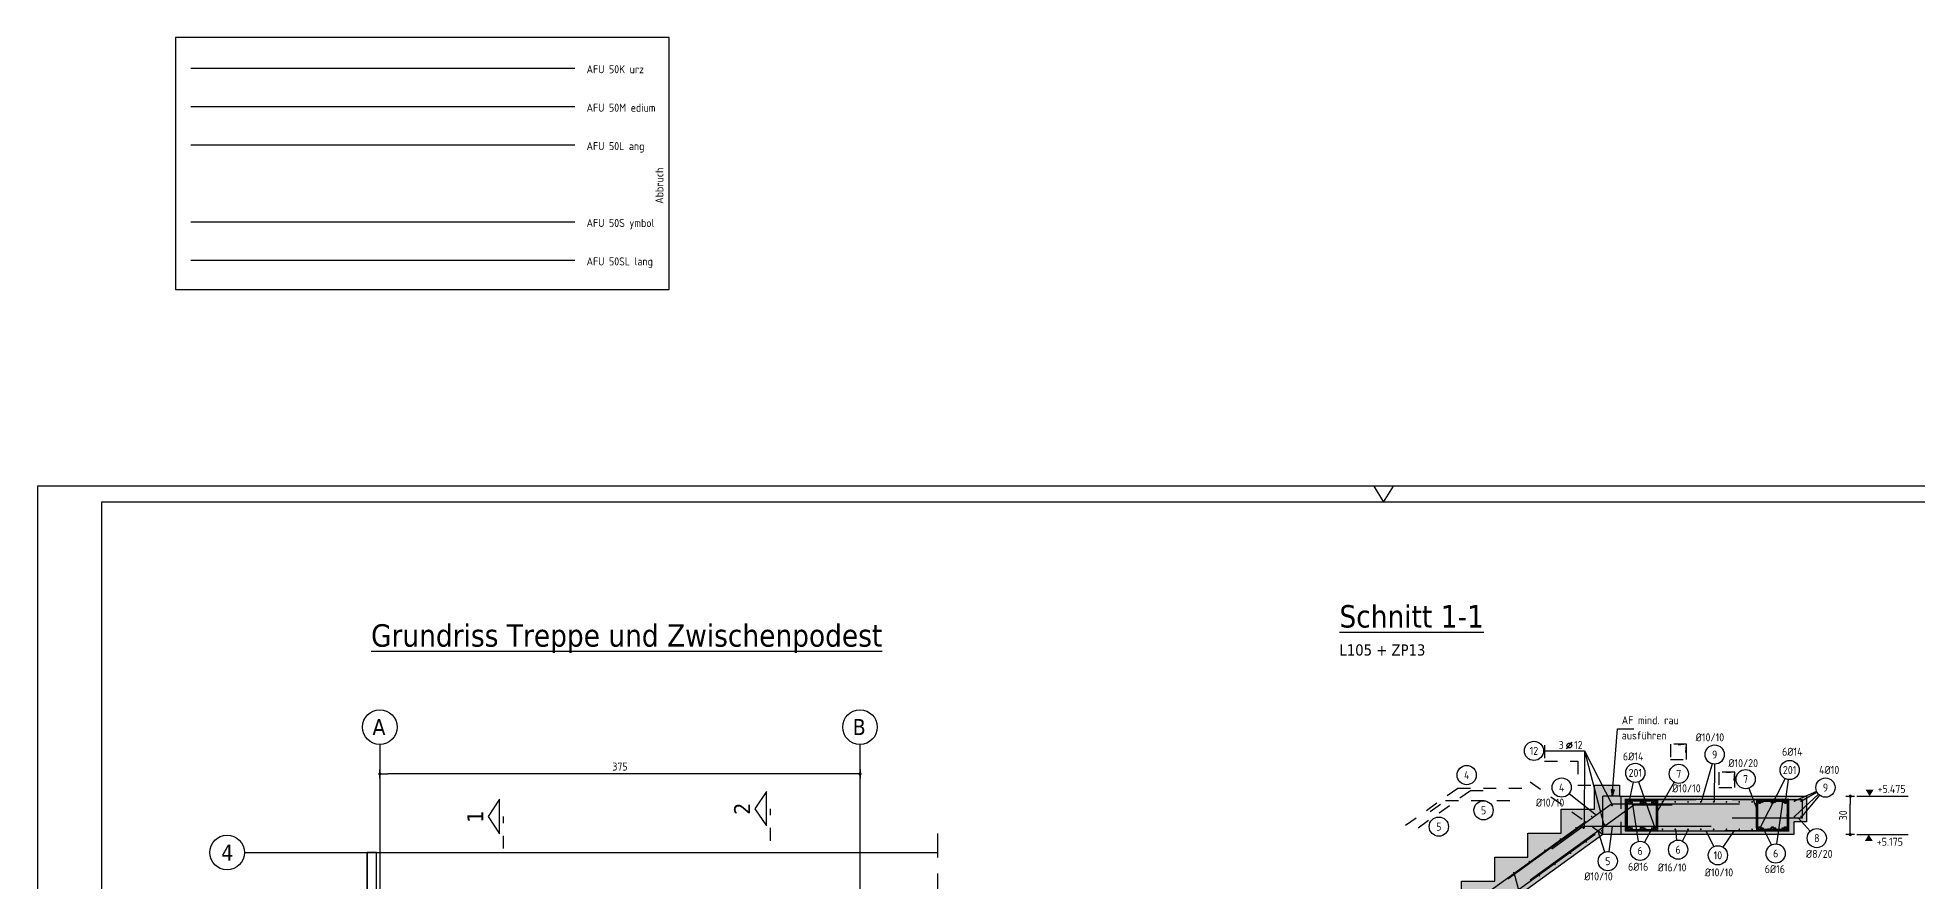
# Model space of a CAD drawing. Extents: x 0 to 29.1, y 0 to 18.4.
# Drawn here: x 0 to 14.68, y 11.77 to 18.35 of the extents above; entities that cross this region are included whole.
import ezdxf
from ezdxf.enums import TextEntityAlignment as Align

# ---------------------------------------------------------------- set-up
doc = ezdxf.new("R2010")
doc.units = 0
doc.header["$LTSCALE"] = 0.25
for name, pattern in [('AUSGEZOGEN', [1000.01, 1000, 0.01]), ('DOT', [0.175, 0.05, -0.125]), ('GESTRICHELTX2', [1.5, 1, -0.5]), ('HIDDEN', [0.375, 0.25, -0.125]), ('HIDDEN2', [0.187, 0.125, -0.062]), ('PUNKT', [0.175, 0.05, -0.125]), ('STRICHPUNKT2', [0.55, 0.25, -0.125, 0.05, -0.125]), ('VERDECKT', [0.375, 0.25, -0.125])]:
    doc.linetypes.add(name, pattern=pattern)
for name, color, linetype in [('ACHSEN', 7, 'Continuous'), ('AFU', 7, 'Continuous'), ('BETON', 7, 'Continuous'), ('DRUEBER', 7, 'Continuous'), ('grau_mittel', 7, 'Continuous'), ('HILFE', 7, 'Continuous'), ('koten', 7, 'Continuous'), ('MASSE', 7, 'Continuous'), ('OBJEKT', 7, 'Continuous'), ('RAHMEN', 7, 'Continuous'), ('RND', 7, 'Continuous'), ('SCHNITTE', 7, 'Continuous'), ('SFP_Achsen', 7, 'Continuous'), ('TEXT', 7, 'Continuous'), ('VERDECKT', 7, 'Continuous')]:
    doc.layers.add(name, color=color, linetype=linetype)
doc.layers.add('NOPLOT', color=7, linetype='Continuous', plot=False)
doc.styles.add('helv', font='tahoma.ttf')
doc.styles.add('txt', font='isocp.shx')
doc.linetypes.add('ABBRUCH', pattern='A,0.15,-0.15,["x",Standard,S=0.07,R=0,X=-0.1,Y=-0.0238],-0.005', length=0.305)
doc.linetypes.add('AFU_50K', pattern='A,0.15,["/",Standard,S=0.2,R=0,X=-0.01,Y=-0.1],0.07,["/",Standard,S=0.2,R=0,X=-0.01,Y=-0.1],0.15', length=0.37)
doc.linetypes.add('AFU_50L', pattern='A,0.75,["/",Standard,S=0.2,R=0,X=-0.01,Y=-0.1],0.07,["/",Standard,S=0.2,R=0,X=-0.01,Y=-0.1],0.75', length=1.57)
doc.linetypes.add('AFU_50M', pattern='A,0.45,["/",Standard,S=0.2,R=0,X=-0.01,Y=-0.1],0.07,["/",Standard,S=0.2,R=0,X=-0.01,Y=-0.1],0.45', length=0.97)
doc.linetypes.add('AFU_50S', pattern='A,0,-0.15,["/",Standard,S=0.2,R=0,X=-0.01,Y=-0.1],0,-0.07,["/",Standard,S=0.2,R=0,X=-0.01,Y=-0.1],-0.15', length=0.37)
doc.linetypes.add('AFU_50SL', pattern='A,0,-0.75,["/",Standard,S=0.2,R=0,X=-0.01,Y=-0.1],0,-0.07,["/",Standard,S=0.2,R=0,X=-0.01,Y=-0.1],-0.75', length=1.57)
doc.dimstyles.new('DOT_I', dxfattribs={"dimscale": 0.25, "dimtxt": 0.25, "dimasz": 0.25, "dimexe": 0.1, "dimexo": 0.3, "dimgap": 0.1, "dimtad": 1, "dimdec": 3, "dimzin": 3, "dimtxsty": 'txt', "dimblk": 'DOT', "dimblk1": 'DOT', "dimblk2": 'DOT', "dimsah": 1, "dimcen": 0.1, "dimse1": 1, "dimse2": 1, "dimazin": 0, "dimtfac": 1, "dimtdec": 4, "dimtix": 1, "dimtmove": 2, "dimatfit": 3, "dimfxl": 0, "dimtvp": 1, "dimtolj": 1, "dimtzin": 0, "dimarcsym": 0})

# ---------------------------------------------------------------- blocks, each defined once
blk = doc.blocks.new('RND_HIN')
at = {"layer": 'RND', "color": 7, "linetype": 'Continuous'}
blk.add_circle((0, 0), 0.3, dxfattribs=at)
at = {"layer": 'RND', "color": 7, "linetype": 'Continuous', "style": 'txt'}
blk.add_attdef('POSI', text='', height=0.25, dxfattribs=at).set_placement((0, 0), align=Align.MIDDLE)
blk = doc.blocks.new('DINA1')
at = {"layer": 'RAHMEN'}
for p, q in [((0, 59.4), (0, 0)), ((84.1, 59.4), (0, 59.4))]:
    blk.add_line(p, q, dxfattribs=at)
at = {"layer": 'RAHMEN', "color": 7, "linetype": 'Continuous'}
for p, q in [((41.74, 59.4), (42.05, 58.9)), ((42.05, 58.9), (42.36, 59.4))]:
    blk.add_line(p, q, dxfattribs=at)
at = {"layer": 'RAHMEN', "color": 5}
for p, q in [((2, 58.9), (2, 0.5)), ((83.6, 58.9), (2, 58.9))]:
    blk.add_line(p, q, dxfattribs=at)
blk = doc.blocks.new('OKRD_O')
at = {"layer": 'koten', "color": 7, "linetype": 'Continuous'}
blk.add_solid([(-0.125, 0.202), (0.125, 0.202), (0, 0)], dxfattribs=at)
at = {"layer": 'koten', "style": 'txt'}
blk.add_attdef('OKRD', (0.25, 0.1), '', height=0.25, dxfattribs=at)
blk = doc.blocks.new('okrd_u')
at = {"layer": 'koten', "color": 7, "linetype": 'Continuous'}
blk.add_solid([(-0.125, -0.202), (0.125, -0.202), (0, 0)], dxfattribs=at)
at = {"layer": 'koten', "style": 'txt'}
blk.add_attdef('OKRD', (0.25, -0.35), '', height=0.25, dxfattribs=at)
blk = doc.blocks.new('DOT')
at = {"layer": 'MASSE', "color": 7, "linetype": 'Continuous'}
for p, q in [((0, 0), (-1, 0)), ((0, 0.54), (0, -0.54))]:
    blk.add_line(p, q, dxfattribs=at)
at = {"layer": 'MASSE', "color": 7, "linetype": 'Continuous', "const_width": 0.2}
blk.add_lwpolyline([(-0.1, 0, 1), (0.1, 0, 1)], format="xyb", close=True, dxfattribs=at)
blk = doc.blocks.new('*D38')
at = {"layer": 'Defpoints', "color": 0, "linetype": 'AUSGEZOGEN', "transparency": 16777216}
for p in [(14.157, 12.431), (14.157, 12.431), (14.157, 12.131)]:
    blk.add_point(p, dxfattribs=at)
at = {"layer": 'MASSE', "color": 0, "linetype": 'AUSGEZOGEN', "lineweight": -2, "transparency": 16777216}
blk.add_line((14.157, 12.194), (14.157, 12.369), dxfattribs=at)
at = {"layer": 'MASSE', "color": 0, "linetype": 'AUSGEZOGEN', "lineweight": -2, "transparency": 16777216, "xscale": 0.0625, "yscale": 0.0625, "zscale": 0.0625}
for p, rotation in [((14.157, 12.431), 90), ((14.157, 12.131), 270)]:
    blk.add_blockref('DOT', p, dxfattribs=dict(at, rotation=rotation))
at = {"layer": 'MASSE', "color": 0, "linetype": 'AUSGEZOGEN', "transparency": 16777216, "insert": (14.101, 12.281), "char_height": 0.0625, "attachment_point": 5, "rotation": 90, "style": 'txt'}
blk.add_mtext('\\A1;30', dxfattribs=at)
blk = doc.blocks.new('RND_LEI')
at = {"layer": 'RND', "color": 7, "linetype": 'Continuous'}
blk.add_line((1.022, 0.066), (1.19, 0.27), dxfattribs=at)
for centre, radius in [((0, 0), 0.3), ((1.106, 0.168), 0.075)]:
    blk.add_circle(centre, radius, dxfattribs=at)
at = {"layer": 'RND', "color": 7, "linetype": 'Continuous', "style": 'txt'}
blk.add_attdef('POSL', text='', height=0.25, dxfattribs=at).set_placement((0, 0), align=Align.MIDDLE)
blk.add_attdef('ANZ', text='', height=0.25, dxfattribs=at).set_placement((0.931, 0.057), align=Align.RIGHT)
for tag, p in [('DUM', (1.253, 0.057)), ('ABSTD', (1.674, 0.057)), ('POSTXT', (0.374, -0.327))]:
    blk.add_attdef(tag, p, '', height=0.25, dxfattribs=at)
blk = doc.blocks.new('*D40')
at = {"layer": 'Defpoints', "color": 0, "linetype": 'AUSGEZOGEN', "transparency": 16777216}
for p in [(2.673, 12.605), (2.673, 12.605), (6.423, 12.605)]:
    blk.add_point(p, dxfattribs=at)
at = {"layer": 'MASSE', "color": 0, "linetype": 'AUSGEZOGEN', "lineweight": -2, "transparency": 16777216}
blk.add_line((6.36, 12.605), (2.735, 12.605), dxfattribs=at)
at = {"layer": 'MASSE', "color": 0, "linetype": 'AUSGEZOGEN', "lineweight": -2, "transparency": 16777216, "xscale": 0.0625, "yscale": 0.0625, "zscale": 0.0625, "rotation": 180}
blk.add_blockref('DOT', (2.673, 12.605), dxfattribs=at)
at = {"layer": 'MASSE', "color": 0, "linetype": 'AUSGEZOGEN', "lineweight": -2, "transparency": 16777216, "xscale": 0.0625, "yscale": 0.0625, "zscale": 0.0625}
blk.add_blockref('DOT', (6.423, 12.605), dxfattribs=at)
at = {"layer": 'MASSE', "color": 0, "linetype": 'AUSGEZOGEN', "transparency": 16777216, "insert": (4.548, 12.662), "char_height": 0.0625, "attachment_point": 5, "style": 'txt'}
blk.add_mtext('\\A1;375', dxfattribs=at)
blk = doc.blocks.new('SCHN-1')
at = {"layer": 'SCHNITTE', "color": 5, "linetype": 'Continuous'}
blk.add_lwpolyline([(0.54, 0.125), (0, 0.485), (-0.54, 0.125)], close=True, dxfattribs=at)
at = {"layer": 'SCHNITTE', "color": 6, "linetype": 'Continuous', "style": 'helv'}
blk.add_attdef('SCHN-1', text='', height=0.5, dxfattribs=at).set_placement((0, 0.635), align=Align.CENTER)
blk = doc.blocks.new('Pfeillinie')
at = {"layer": 'TEXT', "linetype": 'Continuous'}
blk.add_hatch(color=7, dxfattribs=at).paths.add_polyline_path([(0, 0), (-0.8, 0.2), (-0.8, 0), (-0.8, -0.2)])
at = {"layer": 'TEXT', "color": 7, "linetype": 'Continuous'}
for p, q in [((-0.8, 0), (-0.8, 0.2)), ((-0.8, 0.2), (0, 0)), ((-0.8, 0), (-0.8, -0.2)), ((-0.8, -0.2), (0, 0))]:
    blk.add_line(p, q, dxfattribs=at)

msp = doc.modelspace()

# ---------------------------------------------------------------- hatches: boundary and pattern name
at = {"layer": 'grau_mittel'}
h = msp.add_hatch(color=61, dxfattribs=at)
h.paths.add_polyline_path([(13.7146, 12.1311), (13.7146, 12.2311), (13.8146, 12.2311), (13.8146, 12.4311), (12.3646, 12.4311), (12.3646, 12.1311)])
h.paths.add_polyline_path([(12.2246, 12.1311), (12.3646, 12.1311), (12.3646, 12.4311), (12.3546, 12.4311), (12.3546, 12.4311), (12.2246, 12.4311)])
h.paths.add_polyline_path([(11.8996, 12.1411), (11.6396, 12.1411), (11.6396, 11.9536), (11.3796, 11.9536), (11.3796, 11.7661), (11.1196, 11.7661), (11.1196, 11.5786), (10.8596, 11.5786), (10.8596, 11.3911), (10.5996, 11.3911), (10.5996, 11.2036), (10.3396, 11.2036), (10.3396, 11.0161), (10.0796, 11.0161), (10.0796, 10.8286), (9.8196, 10.8286), (9.8196, 10.6411), (9.6896, 10.6411), (9.4946, 10.6411), (9.4946, 10.5561), (9.6248, 10.5561), (9.6248, 10.2561), (12.2246, 12.1311), (12.2246, 12.4311), (12.3546, 12.4311), (12.3546, 12.5161), (12.1596, 12.5161), (12.1596, 12.3286), (11.8996, 12.3286)])

# ---------------------------------------------------------------- linework, layer by layer
at = {"layer": 'ACHSEN', "color": 140, "linetype": 'AUSGEZOGEN'}
for p, q in [((2.6727, 12.8351), (2.6727, 11.196)), ((6.4227, 12.8351), (6.4227, 11.196)), ((1.615, 11.9912), (4.2697, 11.9912))]:
    msp.add_line(p, q, dxfattribs=at)
at = {"layer": 'AFU', "color": 8, "linetype": 'AFU_50K'}
for p, q in [((4.1963, 18.1119), (1.1963, 18.1119)), ((12.2246, 12.1311), (12.2246, 12.4311)), ((12.3546, 12.4311), (12.2246, 12.4311))]:
    msp.add_line(p, q, dxfattribs=at)
at = {"layer": 'AFU', "color": 8, "linetype": 'AFU_50M'}
msp.add_line((4.1963, 17.8119), (1.1963, 17.8119), dxfattribs=at)
at = {"layer": 'AFU', "color": 8, "linetype": 'AFU_50L'}
msp.add_line((4.1963, 17.5119), (1.1963, 17.5119), dxfattribs=at)
at = {"layer": 'AFU', "color": 8, "linetype": 'AFU_50S'}
msp.add_line((4.1963, 16.9119), (1.1963, 16.9119), dxfattribs=at)
at = {"layer": 'AFU', "color": 8, "linetype": 'AFU_50SL'}
msp.add_line((4.1963, 16.6119), (1.1963, 16.6119), dxfattribs=at)
at = {"layer": 'AFU', "color": 8, "linetype": 'ABBRUCH'}
msp.add_lwpolyline([(1.0778, 16.3857), (4.9323, 16.3857), (4.9323, 18.3525), (1.0778, 18.3525)], close=True, dxfattribs=at)
at = {"layer": 'BETON', "color": 6, "linetype": 'AUSGEZOGEN'}
for p, q in [((12.1596, 12.3286), (12.1596, 12.5161)), ((12.1596, 12.5161), (12.3546, 12.5161)), ((12.3546, 12.5161), (12.3546, 12.4311)), ((12.3546, 12.4311), (13.8146, 12.4311)), ((13.8146, 12.4311), (13.8146, 12.2311)), ((11.8996, 12.1411), (11.8996, 12.3286)), ((11.8996, 12.3286), (12.1596, 12.3286)), ((13.8146, 12.2311), (13.7146, 12.2311)), ((13.7146, 12.2311), (13.7146, 12.1311)), ((12.2246, 12.1311), (9.6248, 10.2561)), ((11.6396, 11.9536), (11.6396, 12.1411)), ((11.6396, 12.1411), (11.8996, 12.1411)), ((13.7146, 12.1311), (12.2246, 12.1311)), ((11.3796, 11.7661), (11.3796, 11.9536)), ((11.3796, 11.9536), (11.6396, 11.9536)), ((11.1196, 11.5786), (11.1196, 11.7661)), ((11.1196, 11.7661), (11.3796, 11.7661))]:
    msp.add_line(p, q, dxfattribs=at)
at = {"layer": 'BETON', "color": 6, "linetype": 'AUSGEZOGEN', "lineweight": -2}
for p, q in [((2.5727, 11.9912), (7.0305, 11.9912)), ((2.5727, 5.1457), (2.5727, 11.9912)), ((2.6477, 11.9912), (2.5727, 11.9912)), ((2.5727, 11.9912), (2.5727, 5.1457))]:
    msp.add_line(p, q, dxfattribs=at)
at = {"layer": 'DRUEBER', "color": 102, "linetype": 'PUNKT'}
for p, q in [((11.7696, 12.8285), (11.7696, 12.7036)), ((11.7696, 12.7036), (12.0296, 12.7036)), ((12.0296, 12.7036), (12.0296, 12.5161)), ((12.2246, 12.1311), (11.5944, 12.5856)), ((12.0296, 12.5161), (12.1596, 12.5161))]:
    msp.add_line(p, q, dxfattribs=at)
at = {"layer": 'HILFE', "color": 102, "linetype": 'AUSGEZOGEN'}
for p, q in [((14.2079, 12.4311), (14.6099, 12.4311)), ((14.2079, 12.1311), (14.6099, 12.1311))]:
    msp.add_line(p, q, dxfattribs=at)
at = {"layer": 'HILFE', "color": 102, "linetype": 'GESTRICHELTX2'}
msp.add_line((7.0305, 11.5774), (7.0305, 12.1396), dxfattribs=at)
at = {"layer": 'NOPLOT', "color": 191, "linetype": 'AUSGEZOGEN'}
for p, q in [((12.5296, 12.1741), (12.5681, 12.1741)), ((13.5496, 12.1741), (13.5112, 12.1741))]:
    msp.add_line(p, q, dxfattribs=at)
for points in [[(12.6246, 12.4011), (12.4346, 12.4011, 0.4142136), (12.4046, 12.3711), (12.4046, 12.1911, 0.4142136), (12.4346, 12.1611), (12.6246, 12.1611, 0.4142136), (12.6546, 12.1911), (12.6546, 12.3711, 0.4142136)], [(12.6246, 12.3911), (12.4346, 12.3911, 0.4142136), (12.4146, 12.3711), (12.4146, 12.1911, 0.4142136), (12.4346, 12.1711), (12.6246, 12.1711, 0.4142136), (12.6446, 12.1911), (12.6446, 12.3711, 0.4142136)], [(13.4546, 12.4011), (13.6446, 12.4011, -0.4142136), (13.6746, 12.3711), (13.6746, 12.1911, -0.4142136), (13.6446, 12.1611), (13.4546, 12.1611, -0.4142136), (13.4246, 12.1911), (13.4246, 12.3711, -0.4142136)], [(13.4546, 12.3911), (13.6446, 12.3911, -0.4142136), (13.6646, 12.3711), (13.6646, 12.1911, -0.4142136), (13.6446, 12.1711), (13.4546, 12.1711, -0.4142136), (13.4346, 12.1911), (13.4346, 12.3711, -0.4142136)]]:
    msp.add_lwpolyline(points, format="xyb", close=True, dxfattribs=at)
at = {"layer": 'OBJEKT', "color": 102, "linetype": 'AUSGEZOGEN'}
msp.add_line((2.6477, 5.1457), (2.6477, 11.9912), dxfattribs=at)
at = {"layer": 'RND', "color": 7, "linetype": 'AUSGEZOGEN'}
msp.add_line((11.7612, 12.7845), (12.0812, 12.7845), dxfattribs=at)
at = {"layer": 'RND', "color": 102, "linetype": 'AUSGEZOGEN'}
for p, q in [((12.0812, 12.7845), (12.0774, 12.1822)), ((12.0812, 12.7845), (12.2312, 12.2084)), ((12.0812, 12.7845), (12.2988, 12.3589)), ((13.0773, 12.6834), (12.9931, 12.3858)), ((13.0968, 12.6806), (13.0931, 12.3858)), ((12.4612, 12.5396), (12.4262, 12.3846)), ((12.5028, 12.5421), (12.6306, 12.1827)), ((12.7805, 12.5399), (12.6546, 12.3182)), ((13.3657, 12.4936), (13.4246, 12.3369)), ((13.6487, 12.5682), (13.4523, 12.1863)), ((13.6726, 12.5606), (13.6483, 12.3871)), ((11.9616, 12.4517), (12.1755, 12.2836)), ((12.5038, 12.0781), (12.4563, 12.3841)), ((13.5843, 12.0576), (13.6296, 12.3857)), ((13.894, 12.4677), (13.7203, 12.3919)), ((13.9077, 12.4468), (13.723, 12.2754)), ((13.9151, 12.4398), (13.7746, 12.2688)), ((13.8974, 12.4609), (13.7799, 12.3945)), ((12.2726, 11.9978), (12.2986, 12.1935)), ((13.8445, 12.1587), (13.7509, 12.2611)), ((12.2398, 11.9948), (12.1872, 12.1581)), ((12.5504, 12.0703), (12.6064, 12.176)), ((12.8031, 12.088), (12.7931, 12.1721)), ((12.8461, 12.0803), (12.8931, 12.1721)), ((13.0908, 12.0372), (13.0321, 12.1611)), ((13.1643, 12.0319), (13.2517, 12.1638)), ((13.5407, 12.0505), (13.4758, 12.1811)), ((11.6169, 11.5156), (11.531, 11.8336))]:
    msp.add_line(p, q, dxfattribs=at)
msp.add_lwpolyline([(12.2965, 12.4311), (12.3395, 12.9574), (12.4663, 12.9574)], dxfattribs=at)
at = {"layer": 'RND', "color": 7, "linetype": 'HIDDEN'}
for points in [[(12.8718, 12.7712), (12.8774, 12.8359), (12.7524, 12.8359), (12.7524, 12.7159), (12.8774, 12.7159), (12.8774, 12.8359), (12.8127, 12.8303)], [(13.25, 12.5542), (13.2557, 12.619), (13.1307, 12.619), (13.1307, 12.499), (13.2557, 12.499), (13.2557, 12.619), (13.1909, 12.6133)]]:
    msp.add_lwpolyline(points, dxfattribs=at)
at = {"layer": 'RND', "color": 7, "linetype": 'VERDECKT'}
for points in [[(11.5911, 12.4915), (11.0911, 12.4915), (10.6839, 12.2014)], [(10.7825, 12.1848), (11.1897, 12.4749), (11.3397, 12.4749)], [(10.8744, 12.3109), (10.9966, 12.3979), (11.4966, 12.3979)]]:
    msp.add_lwpolyline(points, dxfattribs=at)
at = {"layer": 'RND', "color": 1, "linetype": 'AUSGEZOGEN'}
for points in [[(13.2925, 12.368), (12.2925, 12.368), (11.4814, 11.7831)], [(12.7666, 12.3596), (12.4666, 12.3596), (11.6556, 11.7747)], [(13.1765, 12.1638), (13.6765, 12.1638), (13.6765, 12.4038), (12.3965, 12.4038)], [(12.9499, 12.4011), (12.3999, 12.4011), (12.3999, 12.1611), (13.6799, 12.1611)], [(12.6433, 12.2716), (12.6546, 12.4011), (12.4046, 12.4011), (12.4046, 12.1611), (12.6546, 12.1611), (12.6546, 12.4011), (12.5251, 12.3898)], [(13.2346, 12.2611), (13.7846, 12.2611), (13.7846, 12.4011), (13.2346, 12.4011)], [(13.6633, 12.2716), (13.6746, 12.4011), (13.4246, 12.4011), (13.4246, 12.1611), (13.6746, 12.1611), (13.6746, 12.4011), (13.5451, 12.3898)], [(9.6583, 10.4771), (12.0915, 12.2319)], [(13.0698, 12.1935), (12.0698, 12.1935), (11.8265, 12.0181)], [(9.7317, 10.3783), (12.1649, 12.1331)]]:
    msp.add_lwpolyline(points, dxfattribs=at)
at = {"layer": 'RND', "color": 7, "linetype": 'AUSGEZOGEN'}
for points, const_width in [([(12.2908, 12.3589, 1), (12.2988, 12.3589, 1)], 0.008), ([(12.4488, 12.3811, 1), (12.4558, 12.3811, 1)], 0.007), ([(12.5488, 12.3811, 1), (12.5558, 12.3811, 1)], 0.007), ([(12.6026, 12.3811, 1), (12.6096, 12.3811, 1)], 0.007), ([(12.6861, 12.3858, 1), (12.6931, 12.3858, 1)], 0.007), ([(12.7861, 12.3858, 1), (12.7931, 12.3858, 1)], 0.007), ([(12.8861, 12.3858, 1), (12.8931, 12.3858, 1)], 0.007), ([(12.9861, 12.3858, 1), (12.9931, 12.3858, 1)], 0.007), ([(13.0861, 12.3858, 1), (13.0931, 12.3858, 1)], 0.007), ([(13.1861, 12.3858, 1), (13.1931, 12.3858, 1)], 0.007), ([(13.2861, 12.3858, 1), (13.2931, 12.3858, 1)], 0.007), ([(13.3861, 12.3858, 1), (13.3931, 12.3858, 1)], 0.007), ([(13.4688, 12.3857, 1), (13.4758, 12.3857, 1)], 0.007), ([(13.5688, 12.3857, 1), (13.5758, 12.3857, 1)], 0.007), ([(13.6226, 12.3857, 1), (13.6296, 12.3857, 1)], 0.007), ([(13.7178, 12.3914, 1), (13.7248, 12.3914, 1)], 0.007), ([(13.769, 12.3914, 1), (13.776, 12.3914, 1)], 0.007), ([(12.0116, 12.1845, 1), (12.0176, 12.1845, 1)], 0.006), ([(12.0694, 12.1822, 1), (12.0774, 12.1822, 1)], 0.008), ([(12.1333, 12.2723, 1), (12.1393, 12.2723, 1)], 0.006), ([(12.2312, 12.2084, 1), (12.2392, 12.2084, 1)], 0.008), ([(12.4488, 12.1811, -1), (12.4558, 12.1811, -1)], 0.007), ([(12.5488, 12.1811, 1), (12.5558, 12.1811, 1)], 0.007), ([(12.6026, 12.1811, -1), (12.6096, 12.1811, -1)], 0.007), ([(13.4688, 12.1811, -1), (13.4758, 12.1811, -1)], 0.007), ([(13.5688, 12.1811, 1), (13.5758, 12.1811, 1)], 0.007), ([(13.6226, 12.1811, -1), (13.6296, 12.1811, -1)], 0.007), ([(13.7178, 12.2722, 1), (13.7248, 12.2722, 1)], 0.007), ([(13.769, 12.2722, 1), (13.776, 12.2722, 1)], 0.007), ([(11.89, 12.0968, 1), (11.896, 12.0968, 1)], 0.006), ([(12.091, 12.0729, 1), (12.097, 12.0729, 1)], 0.006), ([(12.2127, 12.1607, 1), (12.2187, 12.1607, 1)], 0.006), ([(12.6861, 12.1721, 1), (12.6931, 12.1721, 1)], 0.007), ([(12.7861, 12.1721, 1), (12.7931, 12.1721, 1)], 0.007), ([(12.8861, 12.1721, 1), (12.8931, 12.1721, 1)], 0.007), ([(12.9861, 12.1721, 1), (12.9931, 12.1721, 1)], 0.007), ([(13.0861, 12.1721, 1), (13.0931, 12.1721, 1)], 0.007), ([(13.1861, 12.1721, 1), (13.1931, 12.1721, 1)], 0.007), ([(13.2861, 12.1721, 1), (13.2931, 12.1721, 1)], 0.007), ([(13.3861, 12.1721, 1), (13.3931, 12.1721, 1)], 0.007), ([(11.6467, 11.9213, 1), (11.6527, 11.9213, 1)], 0.006), ([(11.7683, 12.009, 1), (11.7743, 12.009, 1)], 0.006), ([(11.8477, 11.8975, 1), (11.8537, 11.8975, 1)], 0.006), ([(11.9693, 11.9852, 1), (11.9753, 11.9852, 1)], 0.006), ([(11.525, 11.8336, 1), (11.531, 11.8336, 1)], 0.006), ([(11.726, 11.8097, 1), (11.732, 11.8097, 1)], 0.006)]:
    msp.add_lwpolyline(points, format="xyb", close=True, dxfattribs=dict(at, const_width=const_width))
at = {"layer": 'RND', "color": 102, "linetype": 'DOT'}
for centre in [(12.4296, 12.3811), (12.5296, 12.3811), (12.6296, 12.3811), (13.4496, 12.3857), (13.5496, 12.3857), (13.6496, 12.3857), (12.4296, 12.1811), (12.5296, 12.1811), (12.6296, 12.1811), (13.4496, 12.1811), (13.5496, 12.1811), (13.6496, 12.1811)]:
    msp.add_circle(centre, 0.011, dxfattribs=at)
at = {"layer": 'RND', "color": 7, "linetype": 'AUSGEZOGEN'}
for centre in [(12.4296, 12.3811), (12.5296, 12.3811), (12.6296, 12.3811), (13.4496, 12.3857), (13.5496, 12.3857), (13.6496, 12.3857), (12.4296, 12.1811), (12.5296, 12.1811), (12.6296, 12.1811), (13.4496, 12.1811), (13.5496, 12.1811), (13.6496, 12.1811)]:
    msp.add_circle(centre, 0.007, dxfattribs=at)
at = {"layer": 'SCHNITTE', "color": 5, "linetype": 'STRICHPUNKT2'}
for p, q in [((5.7233, 12.0833), (5.7233, 12.3333)), ((3.639, 12.0212), (3.639, 12.2712))]:
    msp.add_line(p, q, dxfattribs=at)
at = {"layer": 'SFP_Achsen', "color": 7, "linetype": 'AUSGEZOGEN'}
for centre in [(2.6727, 12.9703), (6.4227, 12.9703), (1.4797, 11.9912)]:
    msp.add_circle(centre, 0.1352, dxfattribs=at)
at = {"layer": 'VERDECKT', "color": 102, "linetype": 'HIDDEN2'}
msp.add_line((12.3646, 12.4311), (12.3646, 12.1311), dxfattribs=at)

# ---------------------------------------------------------------- block references
at = {"layer": 'koten', "color": 102, "linetype": 'AUSGEZOGEN', "xscale": 0.25, "yscale": 0.25, "zscale": 0.25}
for name, p, values in [('OKRD_O', (14.3079, 12.4311), {'OKRD': '+5.475'}), ('okrd_u', (14.3014, 12.1311), {'OKRD': '+5.175'})]:
    msp.add_blockref(name, p, dxfattribs=at).add_auto_attribs(values)
at = {"layer": 'RAHMEN', "color": 7, "linetype": 'AUSGEZOGEN', "xscale": 0.25, "yscale": 0.25, "zscale": 0.25}
msp.add_blockref('DINA1', (0, 0), dxfattribs=at)
at = {"layer": 'RND', "color": 7, "linetype": 'AUSGEZOGEN', "xscale": 0.25, "yscale": 0.25, "zscale": 0.25}
for name, p, values in [('RND_LEI', (11.6862, 12.7845), {'POSL': '12', 'DUM': '12', 'ANZ': '3'}), ('RND_HIN', (13.0977, 12.7556), {'POSI': '9'}), ('RND_HIN', (11.1612, 12.5956), {'POSI': '4'}), ('RND_HIN', (12.4777, 12.6127), {'POSI': '201'}), ('RND_HIN', (12.8175, 12.6052), {'POSI': '7'}), ('RND_HIN', (13.3393, 12.5638), {'POSI': '7'}), ('RND_HIN', (13.683, 12.6348), {'POSI': '201'}), ('RND_HIN', (11.9027, 12.498), {'POSI': '4'}), ('RND_HIN', (13.9627, 12.4978), {'POSI': '9'}), ('RND_HIN', (11.2929, 12.3205), {'POSI': '5'}), ('RND_HIN', (10.9433, 12.1932), {'POSI': '5'}), ('RND_HIN', (12.5153, 12.004), {'POSI': '6'}), ('RND_HIN', (12.8119, 12.0135), {'POSI': '6'}), ('RND_HIN', (13.1229, 11.9694), {'POSI': '10'}), ('RND_HIN', (13.5741, 11.9833), {'POSI': '6'}), ('RND_HIN', (13.8951, 12.1033), {'POSI': '8'}), ('RND_HIN', (12.2628, 11.9234), {'POSI': '5'})]:
    msp.add_blockref(name, p, dxfattribs=at).add_auto_attribs(values)
at = {"layer": 'RND', "color": 102, "linetype": 'AUSGEZOGEN', "xscale": 0.0625, "yscale": 0.0625, "zscale": 0.0625, "rotation": 265.3341493780871}
msp.add_blockref('Pfeillinie', (12.2965, 12.4311), dxfattribs=at)
at = {"layer": 'SCHNITTE', "color": 5, "linetype": 'STRICHPUNKT2', "xscale": 0.25, "yscale": 0.25, "zscale": 0.25, "rotation": 90}
for p, values in [((3.639, 12.2712), {'SCHN-1': '1'}), ((5.7233, 12.3333), {'SCHN-1': '2'})]:
    msp.add_blockref('SCHN-1', p, dxfattribs=at).add_auto_attribs(values)

# ---------------------------------------------------------------- texts
at = {"layer": 'AFU', "color": 8, "linetype": 'AFU_50K', "style": 'txt'}
msp.add_text('AFU 50K urz', height=0.0625, dxfattribs=at).set_placement((4.2875, 18.0742))
at = {"layer": 'AFU', "color": 8, "linetype": 'AFU_50M', "style": 'txt'}
msp.add_text('AFU 50M edium', height=0.0625, dxfattribs=at).set_placement((4.2875, 17.7742))
at = {"layer": 'AFU', "color": 8, "linetype": 'AFU_50L', "style": 'txt'}
msp.add_text('AFU 50L ang', height=0.0625, dxfattribs=at).set_placement((4.2875, 17.4742))
at = {"layer": 'AFU', "color": 8, "linetype": 'ABBRUCH', "style": 'txt'}
msp.add_text('Abbruch', height=0.0625, rotation=90, dxfattribs=at).set_placement((4.887, 17.0552))
at = {"layer": 'AFU', "color": 8, "linetype": 'AFU_50S', "style": 'txt'}
msp.add_text('AFU 50S ymbol', height=0.0625, dxfattribs=at).set_placement((4.2875, 16.8742))
at = {"layer": 'AFU', "color": 8, "linetype": 'AFU_50SL', "style": 'txt'}
msp.add_text('AFU 50SL lang', height=0.0625, dxfattribs=at).set_placement((4.2875, 16.5742))
at = {"layer": 'SFP_Achsen', "color": 6, "linetype": 'AUSGEZOGEN', "style": 'helv'}
for s, p in [('A', (2.6157, 12.9082)), ('B', (6.3657, 12.9082)), ('4', (1.4344, 11.9281))]:
    msp.add_text(s, height=0.125, dxfattribs=at).set_placement(p)
at = {"layer": 'TEXT', "color": 5, "linetype": 'AUSGEZOGEN', "style": 'helv'}
for s, p in [('%%uSchnitt 1-1', (10.1672, 13.7473)), ('%%UGrundriss Treppe und Zwischenpodest', (2.6042, 13.5981))]:
    msp.add_text(s, height=0.175, dxfattribs=at).set_placement(p)
at = {"layer": 'TEXT', "color": 1, "linetype": 'AUSGEZOGEN', "style": 'helv'}
msp.add_text('L105 + ZP13', height=0.0875, dxfattribs=at).set_placement((10.1672, 13.5285))
at = {"layer": 'TEXT', "color": 7, "linetype": 'AUSGEZOGEN', "style": 'txt'}
for s, p in [('AF mind. rau', (12.3716, 12.9926)), ('ausführen', (12.3716, 12.8739)), ('%%C10/10', (12.9494, 12.8586)), ('6%%C14', (13.6241, 12.7463)), ('6%%C14', (12.3813, 12.7097)), ('%%C10/20', (13.2039, 12.6576)), ('4%%C10', (13.9133, 12.6046)), ('%%C10/10', (12.7663, 12.4606)), ('%%C10/10', (11.7012, 12.3494)), ('6%%C16', (12.4212, 11.8489)), ('%%C16/10', (12.653, 11.8431)), ('6%%C16', (13.4887, 11.8301)), ('%%C8/20', (13.8101, 11.949)), ('%%C10/10', (12.0796, 11.7736)), ('%%C10/10', (13.02, 11.8044))]:
    msp.add_text(s, height=0.0625, dxfattribs=at).set_placement(p)

# ---------------------------------------------------------------- dimensions: what is measured, and where the dimension line sits
at = {"layer": 'MASSE', "color": 7, "linetype": 'AUSGEZOGEN'}
dim = msp.add_linear_dim(base=(2.6727, 12.6053), p1=(6.4227, 12.6053), p2=(2.6727, 12.6053), dimstyle='DOT_I', override={"dimdec": 0, "dimlfac": 100}, dxfattribs=at)
dim.commit()
dim.dimension.update_dxf_attribs({"geometry": '*D40', "text_midpoint": (4.5477, 12.6615)})
dim = msp.add_linear_dim(base=(14.1568, 12.4311), p1=(14.1568, 12.1311), p2=(14.1568, 12.4311), angle=90, dimstyle='DOT_I', override={"dimdec": 0, "dimlfac": 100}, dxfattribs=at)
dim.commit()
dim.dimension.update_dxf_attribs({"geometry": '*D38', "text_midpoint": (14.1006, 12.2811)})

doc.saveas('drawing.dxf')
